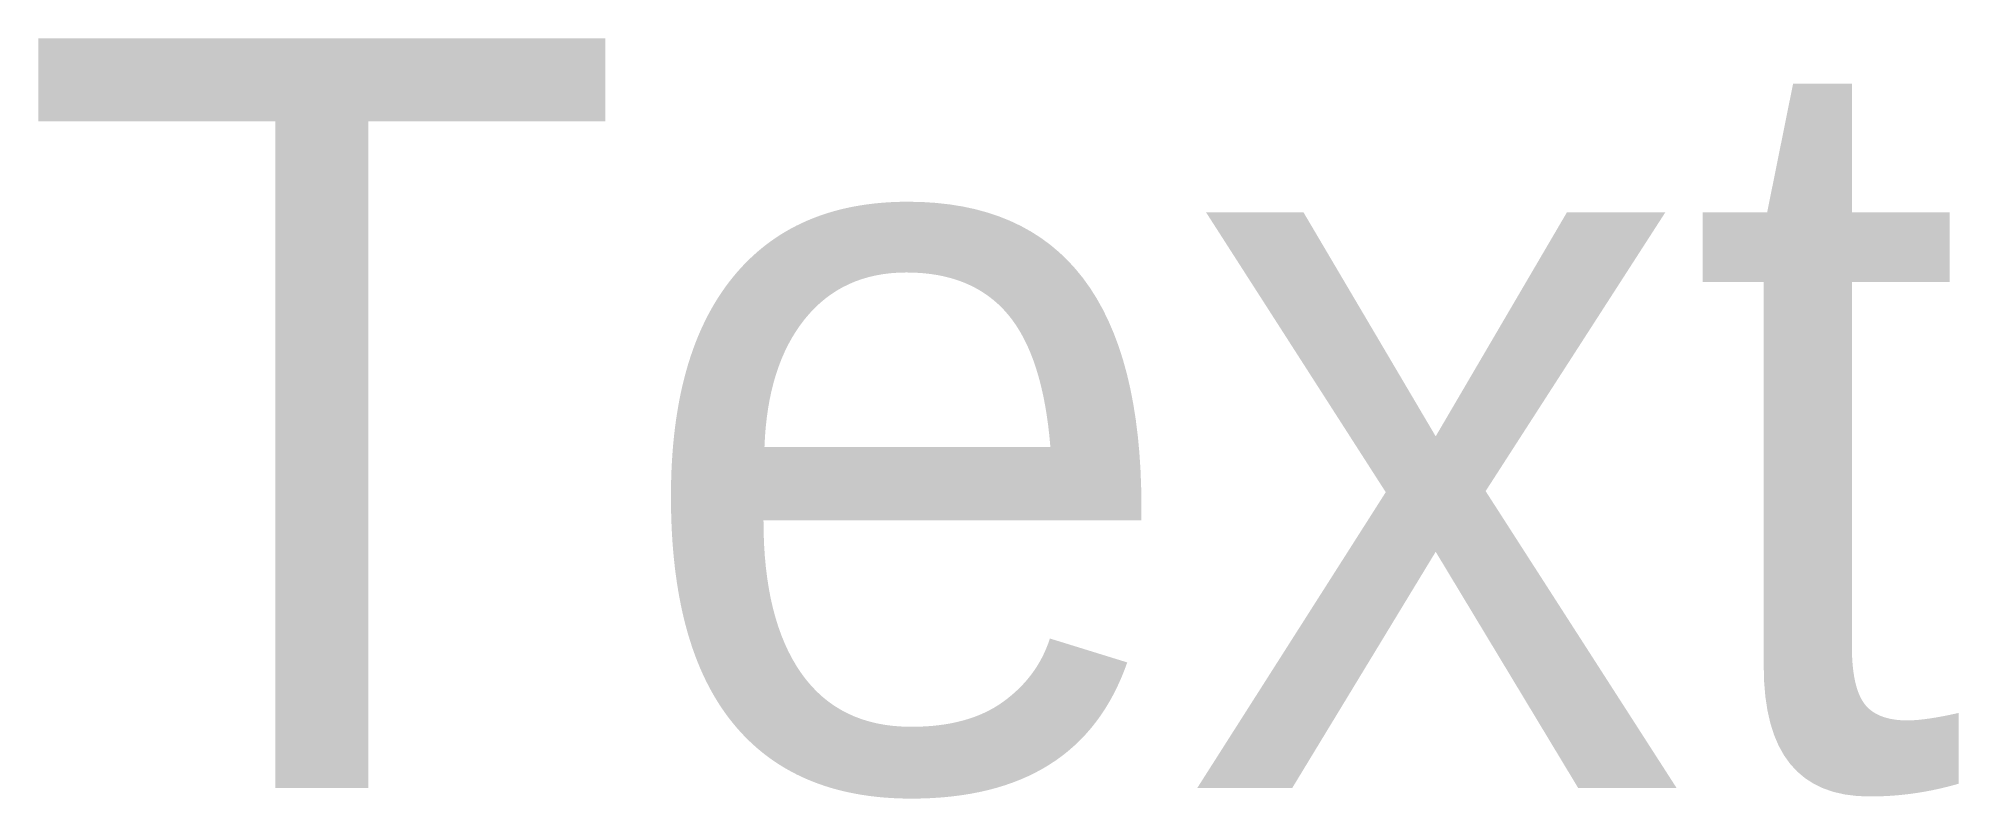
# Model space of a CAD drawing. Extents: x -10.08 to -4.19, y 0.83 to 3.16.
import ezdxf
from ezdxf.enums import TextEntityAlignment as Align

# ---------------------------------------------------------------- set-up
doc = ezdxf.new("R2010")
doc.units = 0
doc.layers.add('text', color=7, linetype='CONTINUOUS')
doc.styles.add('unicode', font='unicode')

msp = doc.modelspace()

# ---------------------------------------------------------------- texts
at = {"layer": 'text', "color": 6, "linetype": 'CONTINUOUS', "lineweight": 20, "true_color": 0xff19ff, "style": 'unicode'}
msp.add_text('Text', height=2.3, dxfattribs=at).set_placement((-7.155, 2.0139, 0.0233), align=Align.MIDDLE_CENTER)

doc.saveas('drawing.dxf')
